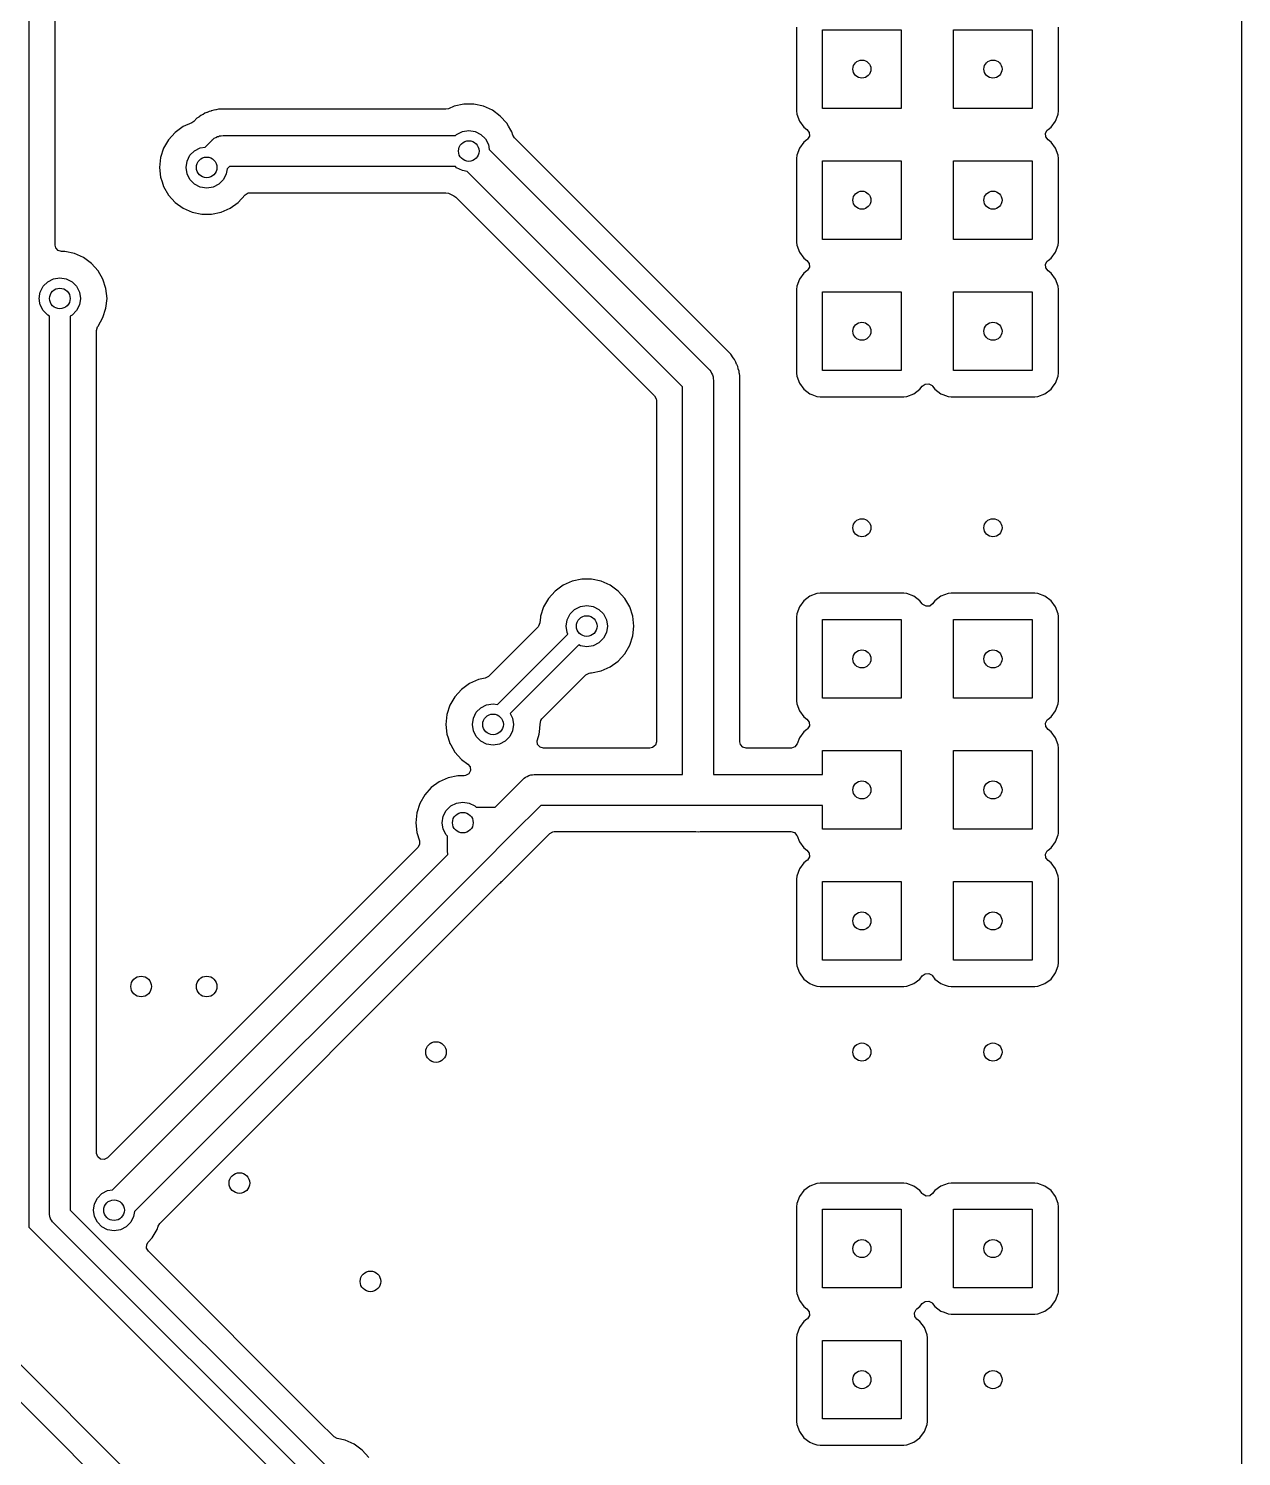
# Model space of a CAD drawing. Extents: x 0.01 to 3.19, y 0.01 to 3.99.
# Drawn here: x 2.264 to 3.19, y 1.416 to 2.506 of the extents above; entities that cross this region are included whole.
import ezdxf

# ---------------------------------------------------------------- set-up
doc = ezdxf.new("R2010")
doc.units = 0
doc.header["$MEASUREMENT"] = 0
doc.layers.add('BLACK', color=7, linetype='CONTINUOUS')

msp = doc.modelspace()

# ---------------------------------------------------------------- linework, layer by layer
at = {"layer": 'BLACK', "linetype": 'CONTINUOUS'}
for p, q in [((3.18959, 3.98463), (3.18959, 0.015374)), ((2.26437, 2.53369), (2.26437, 1.59131)), ((2.28439, 2.34073), (2.28439, 2.52335)), ((2.84998, 2.50692), (2.84998, 2.44308)), ((3.05002, 2.44309), (3.05002, 2.50691)), ((2.87, 2.445), (2.87, 2.505)), ((2.87, 2.505), (2.93, 2.505)), ((2.93, 2.505), (2.93, 2.445)), ((2.97, 2.445), (2.97, 2.505)), ((2.97, 2.505), (3.03, 2.505)), ((3.03, 2.505), (3.03, 2.445)), ((2.3986, 2.44136), (2.3972, 2.44048)), ((2.40017, 2.44191), (2.3986, 2.44136)), ((2.3986, 2.44136), (2.3986, 2.44136)), ((2.40043, 2.44201), (2.40017, 2.44191)), ((2.40192, 2.44273), (2.40043, 2.44201)), ((2.40309, 2.443), (2.40192, 2.44273)), ((2.40192, 2.44273), (2.40192, 2.44273)), ((2.40354, 2.4431), (2.40309, 2.443)), ((2.40381, 2.44318), (2.40354, 2.4431)), ((2.40537, 2.44373), (2.40381, 2.44318)), ((2.40702, 2.44391), (2.40537, 2.44373)), ((2.40537, 2.44373), (2.40537, 2.44373)), ((2.4073, 2.44396), (2.40702, 2.44391)), ((2.40891, 2.44433), (2.4073, 2.44396)), ((2.5825, 2.44433), (2.40891, 2.44433)), ((2.58452, 2.44476), (2.5825, 2.44433)), ((2.58889, 2.4467), (2.58452, 2.44476)), ((2.59624, 2.44827), (2.58889, 2.4467)), ((2.60376, 2.44827), (2.59624, 2.44827)), ((2.61111, 2.4467), (2.60376, 2.44827)), ((2.61798, 2.44365), (2.61111, 2.4467)), ((2.62407, 2.43923), (2.61798, 2.44365)), ((2.84998, 2.44308), (2.85024, 2.4407)), ((2.85024, 2.4407), (2.85024, 2.4407)), ((2.85024, 2.4407), (2.85225, 2.43531)), ((2.93, 2.445), (2.87, 2.445)), ((3.03, 2.445), (2.97, 2.445)), ((3.04949, 2.43996), (3.04976, 2.4407)), ((3.04976, 2.4407), (3.05002, 2.44308)), ((3.04976, 2.4407), (3.04976, 2.4407)), ((3.05002, 2.44308), (3.05002, 2.44309)), ((2.38202, 2.43115), (2.37593, 2.42673)), ((2.38859, 2.43407), (2.38202, 2.43115)), ((2.39008, 2.4351), (2.38859, 2.43407)), ((2.39253, 2.43754), (2.39008, 2.4351)), ((2.39393, 2.43843), (2.39253, 2.43754)), ((2.39253, 2.43754), (2.39253, 2.43754)), ((2.39416, 2.43859), (2.39393, 2.43843)), ((2.39546, 2.43962), (2.39416, 2.43859)), ((2.39695, 2.44034), (2.39546, 2.43962)), ((2.3972, 2.44048), (2.39695, 2.44034)), ((2.6291, 2.43364), (2.62407, 2.43923)), ((2.63041, 2.43137), (2.6291, 2.43364)), ((2.6291, 2.43364), (2.6291, 2.43364)), ((2.6291, 2.43364), (2.6291, 2.43364)), ((2.63206, 2.42851), (2.63041, 2.43137)), ((2.85225, 2.43531), (2.85225, 2.43531)), ((2.85225, 2.43531), (2.8557, 2.4307)), ((2.8557, 2.4307), (2.85801, 2.42897)), ((3.04199, 2.42897), (3.0443, 2.4307)), ((3.0443, 2.4307), (3.04775, 2.43531)), ((3.04775, 2.43531), (3.04949, 2.43996)), ((3.04775, 2.43531), (3.04775, 2.43531)), ((3.04775, 2.43531), (3.04775, 2.43531)), ((2.3709, 2.42114), (2.36714, 2.41463)), ((2.37593, 2.42673), (2.3709, 2.42114)), ((2.3709, 2.42114), (2.3709, 2.42114)), ((2.39886, 2.41557), (2.40415, 2.42085)), ((2.40415, 2.42085), (2.40444, 2.4211)), ((2.40444, 2.4211), (2.40454, 2.42123)), ((2.40454, 2.42123), (2.40478, 2.42137)), ((2.40478, 2.42137), (2.40583, 2.42224)), ((2.40583, 2.42224), (2.40707, 2.4228)), ((2.40707, 2.4228), (2.40823, 2.42351)), ((2.40823, 2.42351), (2.40904, 2.42366)), ((2.40904, 2.42366), (2.4098, 2.424)), ((2.4098, 2.424), (2.41116, 2.42406)), ((2.41116, 2.42406), (2.4125, 2.42431)), ((2.4125, 2.42431), (2.58981, 2.42431)), ((2.58981, 2.42431), (2.59074, 2.42524)), ((2.59074, 2.42524), (2.59513, 2.42748)), ((2.59513, 2.42748), (2.6, 2.42825)), ((2.6, 2.42825), (2.60487, 2.42748)), ((2.60487, 2.42748), (2.60926, 2.42524)), ((2.60926, 2.42524), (2.61274, 2.42176)), ((2.61274, 2.42176), (2.61498, 2.41737)), ((2.63286, 2.42713), (2.63206, 2.42851)), ((2.63368, 2.4246), (2.63286, 2.42713)), ((2.63489, 2.42263), (2.63368, 2.4246)), ((2.79567, 2.26185), (2.63489, 2.42263)), ((2.8557, 2.4193), (2.85225, 2.41469)), ((2.85801, 2.42103), (2.8557, 2.4193)), ((2.85801, 2.42897), (2.85968, 2.42673)), ((2.85854, 2.42149), (2.85801, 2.42103)), ((2.85988, 2.42395), (2.85854, 2.42149)), ((2.85968, 2.42673), (2.85988, 2.42395)), ((3.04012, 2.42605), (3.04146, 2.42851)), ((3.04032, 2.42327), (3.04012, 2.42605)), ((3.04199, 2.42103), (3.04032, 2.42327)), ((3.04146, 2.42851), (3.04199, 2.42897)), ((3.0443, 2.4193), (3.04199, 2.42103)), ((3.04775, 2.41469), (3.0443, 2.4193)), ((2.36714, 2.41463), (2.36482, 2.40748)), ((2.36714, 2.41463), (2.36714, 2.41463)), ((2.38502, 2.40487), (2.38726, 2.40926)), ((2.38726, 2.40926), (2.39074, 2.41274)), ((2.39074, 2.41274), (2.39513, 2.41498)), ((2.39513, 2.41498), (2.39886, 2.41557)), ((2.61498, 2.41737), (2.61557, 2.41364)), ((2.61557, 2.41364), (2.78335, 2.24585)), ((2.85024, 2.4093), (2.84998, 2.40692)), ((2.85225, 2.41469), (2.85024, 2.4093)), ((2.85024, 2.4093), (2.85024, 2.4093)), ((2.85225, 2.41469), (2.85225, 2.41469)), ((3.04778, 2.41463), (3.04775, 2.41469)), ((3.04775, 2.41469), (3.04775, 2.41469)), ((3.04775, 2.41469), (3.04775, 2.41469)), ((3.04976, 2.4093), (3.04778, 2.41463)), ((3.05002, 2.40692), (3.04976, 2.4093)), ((3.04976, 2.4093), (3.04976, 2.4093)), ((2.36482, 2.40748), (2.36404, 2.4)), ((2.36404, 2.4), (2.36482, 2.39252)), ((2.38425, 2.4), (2.38502, 2.40487)), ((2.38502, 2.39513), (2.38425, 2.4)), ((2.41557, 2.39886), (2.41498, 2.39513)), ((2.41739, 2.40069), (2.41557, 2.39886)), ((2.58981, 2.40069), (2.41739, 2.40069)), ((2.59074, 2.39976), (2.58981, 2.40069)), ((2.59513, 2.39752), (2.59074, 2.39976)), ((2.59886, 2.39693), (2.59513, 2.39752)), ((2.84998, 2.40692), (2.84998, 2.34308)), ((2.87, 2.345), (2.87, 2.405)), ((2.87, 2.405), (2.93, 2.405)), ((2.93, 2.405), (2.93, 2.345)), ((2.97, 2.345), (2.97, 2.405)), ((2.97, 2.405), (3.03, 2.405)), ((3.03, 2.405), (3.03, 2.345)), ((3.05002, 2.40691), (3.05002, 2.40692)), ((3.05002, 2.34309), (3.05002, 2.40691)), ((2.36482, 2.39252), (2.366, 2.38888)), ((2.366, 2.38888), (2.36714, 2.38537)), ((2.38726, 2.39074), (2.38502, 2.39513)), ((2.39074, 2.38726), (2.38726, 2.39074)), ((2.39513, 2.38502), (2.39074, 2.38726)), ((2.40926, 2.38726), (2.40487, 2.38502)), ((2.41274, 2.39074), (2.40926, 2.38726)), ((2.41498, 2.39513), (2.41274, 2.39074)), ((2.76319, 2.23261), (2.59886, 2.39693)), ((2.36714, 2.38537), (2.36714, 2.38537)), ((2.36714, 2.38537), (2.3709, 2.37886)), ((2.3709, 2.37886), (2.3709, 2.37886)), ((2.3709, 2.37886), (2.37593, 2.37327)), ((2.4, 2.38425), (2.39513, 2.38502)), ((2.40487, 2.38502), (2.4, 2.38425)), ((2.42407, 2.37327), (2.42925, 2.37903)), ((2.42925, 2.37903), (2.43163, 2.38049)), ((2.43163, 2.38049), (2.43293, 2.38067)), ((2.43293, 2.38067), (2.5825, 2.38067)), ((2.5825, 2.38067), (2.58452, 2.38024)), ((2.58452, 2.38024), (2.58859, 2.37843)), ((2.58859, 2.37843), (2.59008, 2.3774)), ((2.59008, 2.3774), (2.74172, 2.22577)), ((2.37593, 2.37327), (2.37593, 2.37327)), ((2.37593, 2.37327), (2.38202, 2.36885)), ((2.38202, 2.36885), (2.38889, 2.3658)), ((2.38889, 2.3658), (2.39624, 2.36423)), ((2.40376, 2.36423), (2.41111, 2.3658)), ((2.41111, 2.3658), (2.41798, 2.36885)), ((2.41798, 2.36885), (2.42407, 2.37327)), ((2.42407, 2.37327), (2.42407, 2.37327)), ((2.39624, 2.36423), (2.40376, 2.36423)), ((2.84998, 2.34308), (2.85024, 2.3407)), ((2.93, 2.345), (2.87, 2.345)), ((3.03, 2.345), (2.97, 2.345)), ((3.04977, 2.34073), (3.05002, 2.34308)), ((3.05002, 2.34308), (3.05002, 2.34309)), ((2.28484, 2.33867), (2.28439, 2.34073)), ((2.28667, 2.33656), (2.28484, 2.33867)), ((2.28935, 2.33577), (2.28667, 2.33656)), ((2.29175, 2.33577), (2.28935, 2.33577)), ((2.29911, 2.3342), (2.29175, 2.33577)), ((2.30597, 2.33115), (2.29911, 2.3342)), ((2.85024, 2.3407), (2.85024, 2.3407)), ((2.85024, 2.3407), (2.85225, 2.33531)), ((2.85225, 2.33531), (2.85225, 2.33531)), ((2.85225, 2.33531), (2.8557, 2.3307)), ((3.0443, 2.3307), (3.04775, 2.33531)), ((3.04775, 2.33531), (3.04976, 2.3407)), ((3.04976, 2.3407), (3.04977, 2.34073)), ((2.31206, 2.32673), (2.30597, 2.33115)), ((2.31709, 2.32114), (2.31206, 2.32673)), ((2.32085, 2.31463), (2.31709, 2.32114)), ((2.31709, 2.32114), (2.31709, 2.32114)), ((2.31709, 2.32114), (2.31709, 2.32114)), ((2.8557, 2.3307), (2.85801, 2.32897)), ((2.85801, 2.32103), (2.8557, 2.3193)), ((2.85801, 2.32897), (2.85968, 2.32673)), ((2.85854, 2.32149), (2.85801, 2.32103)), ((2.85988, 2.32395), (2.85854, 2.32149)), ((2.85968, 2.32673), (2.85988, 2.32395)), ((3.04012, 2.32605), (3.04146, 2.32851)), ((3.04032, 2.32327), (3.04012, 2.32605)), ((3.04199, 2.32103), (3.04032, 2.32327)), ((3.04146, 2.32851), (3.04199, 2.32897)), ((3.04199, 2.32897), (3.0443, 2.3307)), ((3.0443, 2.3193), (3.04199, 2.32103)), ((2.27525, 2.30926), (2.27874, 2.31274)), ((2.27874, 2.31274), (2.28313, 2.31498)), ((2.28313, 2.31498), (2.28799, 2.31575)), ((2.28799, 2.31575), (2.29286, 2.31498)), ((2.29286, 2.31498), (2.29725, 2.31274)), ((2.29725, 2.31274), (2.30073, 2.30926)), ((2.32317, 2.30748), (2.32085, 2.31463)), ((2.85225, 2.31469), (2.85024, 2.3093)), ((2.8557, 2.3193), (2.85225, 2.31469)), ((2.85225, 2.31469), (2.85225, 2.31469)), ((3.04775, 2.31469), (3.0443, 2.3193)), ((3.04778, 2.31463), (3.04775, 2.31469)), ((3.04775, 2.31469), (3.04775, 2.31469)), ((3.04775, 2.31469), (3.04775, 2.31469)), ((3.04976, 2.3093), (3.04778, 2.31463)), ((2.27224, 2.3), (2.27244, 2.30125)), ((2.27244, 2.29875), (2.27224, 2.3)), ((2.27244, 2.30175), (2.27256, 2.302)), ((2.27244, 2.30125), (2.27244, 2.30175)), ((2.27256, 2.302), (2.27301, 2.30487)), ((2.27301, 2.30487), (2.27525, 2.30926)), ((2.30073, 2.30926), (2.30297, 2.30487)), ((2.30297, 2.30487), (2.30374, 2.3)), ((2.30374, 2.3), (2.30297, 2.29513)), ((2.32396, 2.3), (2.32317, 2.30748)), ((2.32317, 2.29252), (2.32396, 2.3)), ((2.85024, 2.3093), (2.84998, 2.30692)), ((2.84998, 2.30692), (2.84998, 2.24308)), ((2.85024, 2.3093), (2.85024, 2.3093)), ((2.87, 2.245), (2.87, 2.305)), ((2.87, 2.305), (2.93, 2.305)), ((2.93, 2.305), (2.93, 2.245)), ((2.97, 2.245), (2.97, 2.305)), ((2.97, 2.305), (3.03, 2.305)), ((3.03, 2.305), (3.03, 2.245)), ((3.05002, 2.30692), (3.04976, 2.3093)), ((3.04976, 2.3093), (3.04976, 2.3093)), ((3.05002, 2.30691), (3.05002, 2.30692)), ((3.05002, 2.24309), (3.05002, 2.30691)), ((2.27244, 2.29825), (2.27244, 2.29875)), ((2.27256, 2.298), (2.27244, 2.29825)), ((2.27301, 2.29513), (2.27256, 2.298)), ((2.27525, 2.29074), (2.27301, 2.29513)), ((2.27874, 2.28726), (2.27525, 2.29074)), ((2.30073, 2.29074), (2.29725, 2.28726)), ((2.30297, 2.29513), (2.30073, 2.29074)), ((2.32085, 2.28537), (2.32317, 2.29252)), ((2.28012, 2.28656), (2.27874, 2.28726)), ((2.28012, 1.60109), (2.28012, 2.28656)), ((2.29725, 2.28726), (2.29587, 2.28656)), ((2.29587, 2.28656), (2.29587, 1.60435)), ((2.31589, 2.27562), (2.31667, 2.2783)), ((2.31667, 2.2783), (2.31694, 2.27865)), ((2.31694, 2.27865), (2.31709, 2.27886)), ((2.31694, 2.27865), (2.31694, 2.27865)), ((2.31709, 2.27886), (2.32085, 2.28537)), ((2.31709, 2.27886), (2.31709, 2.27886)), ((2.31589, 1.64788), (2.31589, 2.27562)), ((2.80004, 2.25747), (2.79567, 2.26185)), ((2.79567, 2.26185), (2.79567, 2.26185)), ((2.80093, 2.25607), (2.80004, 2.25747)), ((2.80109, 2.25584), (2.80093, 2.25607)), ((2.80212, 2.25454), (2.80109, 2.25584)), ((2.78335, 2.24585), (2.7836, 2.24556)), ((2.7836, 2.24556), (2.78373, 2.24546)), ((2.78373, 2.24546), (2.78387, 2.24522)), ((2.78387, 2.24522), (2.78474, 2.24417)), ((2.80267, 2.25342), (2.80212, 2.25454)), ((2.80284, 2.25305), (2.80267, 2.25342)), ((2.80298, 2.2528), (2.80284, 2.25305)), ((2.80386, 2.2514), (2.80298, 2.2528)), ((2.80441, 2.24983), (2.80386, 2.2514)), ((2.80451, 2.24957), (2.80441, 2.24983)), ((2.80523, 2.24808), (2.80451, 2.24957)), ((2.8056, 2.24646), (2.80523, 2.24808)), ((2.80568, 2.24619), (2.8056, 2.24646)), ((2.80623, 2.24463), (2.80568, 2.24619)), ((2.8064, 2.24308), (2.80623, 2.24463)), ((2.80623, 2.24463), (2.80623, 2.24463)), ((2.93, 2.245), (2.87, 2.245)), ((3.03, 2.245), (2.97, 2.245)), ((2.78474, 2.24417), (2.7853, 2.24293)), ((2.7853, 2.24293), (2.78601, 2.24177)), ((2.78601, 2.24177), (2.78616, 2.24096)), ((2.78616, 2.24096), (2.7865, 2.2402)), ((2.7865, 2.2402), (2.78656, 2.23884)), ((2.78656, 2.23884), (2.78681, 2.2375)), ((2.78681, 2.2375), (2.78681, 1.93681)), ((2.80641, 2.24298), (2.8064, 2.24308)), ((2.80646, 2.2427), (2.80641, 2.24298)), ((2.80683, 2.24109), (2.80646, 2.2427)), ((2.80683, 1.96179), (2.80683, 2.24109)), ((2.84998, 2.24308), (2.85024, 2.2407)), ((2.85024, 2.2407), (2.85024, 2.2407)), ((2.85024, 2.2407), (2.85225, 2.23531)), ((2.85225, 2.23531), (2.85225, 2.23531)), ((2.85225, 2.23531), (2.8557, 2.2307)), ((2.94603, 2.23301), (2.94827, 2.23468)), ((2.94827, 2.23468), (2.95105, 2.23488)), ((2.95105, 2.23488), (2.95351, 2.23354)), ((3.04603, 2.23301), (3.04775, 2.23531)), ((3.04775, 2.23531), (3.04976, 2.2407)), ((3.04775, 2.23531), (3.04775, 2.23531)), ((3.04775, 2.23531), (3.04775, 2.23531)), ((3.04976, 2.2407), (3.0498, 2.24109)), ((3.0498, 2.24109), (3.05002, 2.24308)), ((3.05002, 2.24308), (3.05002, 2.24309)), ((2.74172, 2.22577), (2.74306, 2.22331)), ((2.74306, 2.22331), (2.74317, 2.22226)), ((2.76319, 1.93681), (2.76319, 2.23261)), ((2.8557, 2.2307), (2.86031, 2.22725)), ((2.86031, 2.22725), (2.86031, 2.22725)), ((2.86031, 2.22725), (2.86031, 2.22725)), ((2.86031, 2.22725), (2.86181, 2.22669)), ((2.86181, 2.22669), (2.8657, 2.22524)), ((2.8657, 2.22524), (2.8657, 2.22524)), ((2.8657, 2.22524), (2.86808, 2.22498)), ((2.86808, 2.22498), (2.86808, 2.22498)), ((2.86808, 2.22498), (2.86809, 2.22498)), ((2.86809, 2.22498), (2.86809, 2.22498)), ((2.86809, 2.22498), (2.93191, 2.22498)), ((2.93191, 2.22498), (2.93191, 2.22498)), ((2.93191, 2.22498), (2.93192, 2.22498)), ((2.93192, 2.22498), (2.9343, 2.22524)), ((2.93192, 2.22498), (2.93192, 2.22498)), ((2.9343, 2.22524), (2.93969, 2.22725)), ((2.9343, 2.22524), (2.9343, 2.22524)), ((2.9343, 2.22524), (2.9343, 2.22524)), ((2.93969, 2.22725), (2.9443, 2.2307)), ((2.9443, 2.2307), (2.94603, 2.23301)), ((2.95351, 2.23354), (2.95397, 2.23301)), ((2.95397, 2.23301), (2.9557, 2.2307)), ((2.9557, 2.2307), (2.96031, 2.22725)), ((2.96031, 2.22725), (2.96031, 2.22725)), ((2.96031, 2.22725), (2.96031, 2.22725)), ((2.96031, 2.22725), (2.96181, 2.22669)), ((2.96181, 2.22669), (2.9657, 2.22524)), ((2.9657, 2.22524), (2.9657, 2.22524)), ((2.9657, 2.22524), (2.96808, 2.22498)), ((2.96808, 2.22498), (2.96808, 2.22498)), ((2.96808, 2.22498), (2.96809, 2.22498)), ((2.96809, 2.22498), (2.96809, 2.22498)), ((2.96809, 2.22498), (3.03191, 2.22498)), ((3.03191, 2.22498), (3.03191, 2.22498)), ((3.03191, 2.22498), (3.03192, 2.22498)), ((3.03192, 2.22498), (3.0343, 2.22524)), ((3.03192, 2.22498), (3.03192, 2.22498)), ((3.0343, 2.22524), (3.03969, 2.22725)), ((3.0343, 2.22524), (3.0343, 2.22524)), ((3.0343, 2.22524), (3.0343, 2.22524)), ((3.03969, 2.22725), (3.0443, 2.2307)), ((3.0443, 2.2307), (3.04603, 2.23301)), ((2.74317, 2.22226), (2.74317, 1.96179)), ((2.67202, 2.08115), (2.66593, 2.07673)), ((2.67889, 2.0842), (2.67202, 2.08115)), ((2.68624, 2.08577), (2.67889, 2.0842)), ((2.69376, 2.08577), (2.68624, 2.08577)), ((2.70111, 2.0842), (2.69376, 2.08577)), ((2.70798, 2.08115), (2.70111, 2.0842)), ((2.71407, 2.07673), (2.70798, 2.08115)), ((2.6609, 2.07114), (2.65714, 2.06463)), ((2.66593, 2.07673), (2.6609, 2.07114)), ((2.6609, 2.07114), (2.6609, 2.07114)), ((2.7191, 2.07114), (2.71407, 2.07673)), ((2.72286, 2.06463), (2.7191, 2.07114)), ((2.7191, 2.07114), (2.7191, 2.07114)), ((2.7191, 2.07114), (2.7191, 2.07114)), ((2.86031, 2.07275), (2.8557, 2.0693)), ((2.8657, 2.07476), (2.86031, 2.07275)), ((2.86031, 2.07275), (2.86031, 2.07275)), ((2.86808, 2.07502), (2.8657, 2.07476)), ((2.8657, 2.07476), (2.8657, 2.07476)), ((2.86809, 2.07502), (2.86808, 2.07502)), ((2.93191, 2.07502), (2.86809, 2.07502)), ((2.93192, 2.07502), (2.93191, 2.07502)), ((2.9343, 2.07476), (2.93192, 2.07502)), ((2.93969, 2.07275), (2.9343, 2.07476)), ((2.9343, 2.07476), (2.9343, 2.07476)), ((2.9443, 2.0693), (2.93969, 2.07275)), ((2.93969, 2.07275), (2.93969, 2.07275)), ((2.96031, 2.07275), (2.9557, 2.0693)), ((2.9657, 2.07476), (2.96031, 2.07275)), ((2.96031, 2.07275), (2.96031, 2.07275)), ((2.96808, 2.07502), (2.9657, 2.07476)), ((2.9657, 2.07476), (2.9657, 2.07476)), ((2.96809, 2.07502), (2.96808, 2.07502)), ((3.03191, 2.07502), (2.96809, 2.07502)), ((3.03192, 2.07502), (3.03191, 2.07502)), ((3.0343, 2.07476), (3.03192, 2.07502)), ((3.03969, 2.07275), (3.0343, 2.07476)), ((3.0343, 2.07476), (3.0343, 2.07476)), ((3.0443, 2.0693), (3.03969, 2.07275)), ((3.03969, 2.07275), (3.03969, 2.07275)), ((2.65714, 2.06463), (2.65482, 2.05748)), ((2.65714, 2.06463), (2.65714, 2.06463)), ((2.67502, 2.05487), (2.67726, 2.05926)), ((2.67726, 2.05926), (2.68074, 2.06274)), ((2.68074, 2.06274), (2.68513, 2.06498)), ((2.68513, 2.06498), (2.69, 2.06575)), ((2.69, 2.06575), (2.69487, 2.06498)), ((2.69487, 2.06498), (2.69926, 2.06274)), ((2.69926, 2.06274), (2.70274, 2.05926)), ((2.70274, 2.05926), (2.70498, 2.05487)), ((2.72518, 2.05748), (2.72286, 2.06463)), ((2.85024, 2.0593), (2.84998, 2.05692)), ((2.85225, 2.06469), (2.85024, 2.0593)), ((2.85024, 2.0593), (2.85024, 2.0593)), ((2.8557, 2.0693), (2.85225, 2.06469)), ((2.85225, 2.06469), (2.85225, 2.06469)), ((2.94603, 2.06699), (2.9443, 2.0693)), ((2.94649, 2.06646), (2.94603, 2.06699)), ((2.94895, 2.06512), (2.94649, 2.06646)), ((2.95173, 2.06532), (2.94895, 2.06512)), ((2.95397, 2.06699), (2.95173, 2.06532)), ((2.9557, 2.0693), (2.95397, 2.06699)), ((3.04775, 2.06469), (3.0443, 2.0693)), ((3.04778, 2.06463), (3.04775, 2.06469)), ((3.04775, 2.06469), (3.04775, 2.06469)), ((3.04775, 2.06469), (3.04775, 2.06469)), ((3.04976, 2.0593), (3.04778, 2.06463)), ((3.04996, 2.05748), (3.04976, 2.0593)), ((3.04976, 2.0593), (3.04976, 2.0593)), ((2.65288, 2.04954), (2.61497, 2.01163)), ((2.65324, 2.04994), (2.65288, 2.04954)), ((2.6543, 2.05253), (2.65324, 2.04994)), ((2.65476, 2.05691), (2.6543, 2.05253)), ((2.65482, 2.05748), (2.65476, 2.05691)), ((2.67425, 2.05), (2.67502, 2.05487)), ((2.67502, 2.04513), (2.67425, 2.05)), ((2.70498, 2.05487), (2.70575, 2.05)), ((2.70575, 2.05), (2.70498, 2.04513)), ((2.72596, 2.05), (2.72518, 2.05748)), ((2.72518, 2.04252), (2.72596, 2.05)), ((2.84998, 2.05692), (2.84998, 1.99308)), ((2.87, 1.995), (2.87, 2.055)), ((2.87, 2.055), (2.93, 2.055)), ((2.93, 2.055), (2.93, 1.995)), ((2.97, 1.995), (2.97, 2.055)), ((2.97, 2.055), (3.03, 2.055)), ((3.03, 2.055), (3.03, 1.995)), ((3.05002, 2.05691), (3.04996, 2.05748)), ((3.05002, 1.99309), (3.05002, 2.05691)), ((2.62186, 1.99022), (2.67562, 2.04397)), ((2.67562, 2.04397), (2.67502, 2.04513)), ((2.70274, 2.04074), (2.69926, 2.03726)), ((2.70498, 2.04513), (2.70274, 2.04074)), ((2.72286, 2.03537), (2.72518, 2.04252)), ((2.68397, 2.03562), (2.6317, 1.98335)), ((2.68513, 2.03502), (2.68397, 2.03562)), ((2.69, 2.03425), (2.68513, 2.03502)), ((2.69487, 2.03502), (2.69, 2.03425)), ((2.69926, 2.03726), (2.69487, 2.03502)), ((2.71407, 2.02327), (2.7191, 2.02886)), ((2.7191, 2.02886), (2.72286, 2.03537)), ((2.69376, 2.01423), (2.70111, 2.0158)), ((2.70111, 2.0158), (2.70798, 2.01885)), ((2.70798, 2.01885), (2.71407, 2.02327)), ((2.60052, 2.00615), (2.59444, 2.00173)), ((2.60739, 2.0092), (2.60052, 2.00615)), ((2.61249, 2.01029), (2.60739, 2.0092)), ((2.61252, 2.01029), (2.61249, 2.01029)), ((2.61497, 2.01163), (2.61252, 2.01029)), ((2.65587, 1.97921), (2.68944, 2.01278)), ((2.68944, 2.01278), (2.6919, 2.01412)), ((2.6919, 2.01412), (2.69295, 2.01423)), ((2.69295, 2.01423), (2.69376, 2.01423)), ((2.58941, 1.99614), (2.58565, 1.98963)), ((2.59444, 2.00173), (2.58941, 1.99614)), ((2.58941, 1.99614), (2.58941, 1.99614)), ((2.93, 1.995), (2.87, 1.995)), ((3.03, 1.995), (2.97, 1.995)), ((2.58565, 1.98963), (2.58333, 1.98248)), ((2.58565, 1.98963), (2.58565, 1.98963)), ((2.60353, 1.97987), (2.60576, 1.98426)), ((2.60576, 1.98426), (2.60925, 1.98774)), ((2.60925, 1.98774), (2.61364, 1.98998)), ((2.61364, 1.98998), (2.6185, 1.99075)), ((2.6185, 1.99075), (2.62186, 1.99022)), ((2.6317, 1.98335), (2.63348, 1.97987)), ((2.84998, 1.99308), (2.85024, 1.9907)), ((2.85024, 1.9907), (2.85024, 1.9907)), ((2.85024, 1.9907), (2.85225, 1.98531)), ((2.85225, 1.98531), (2.85225, 1.98531)), ((2.85225, 1.98531), (2.8557, 1.9807)), ((3.0443, 1.9807), (3.04775, 1.98531)), ((3.04775, 1.98531), (3.04976, 1.9907)), ((3.04775, 1.98531), (3.04775, 1.98531)), ((3.04775, 1.98531), (3.04775, 1.98531)), ((3.04976, 1.9907), (3.05002, 1.99309)), ((2.58333, 1.98248), (2.58254, 1.975)), ((2.58254, 1.975), (2.58333, 1.96752)), ((2.60276, 1.975), (2.60353, 1.97987)), ((2.60353, 1.97013), (2.60276, 1.975)), ((2.63348, 1.97987), (2.63425, 1.975)), ((2.63425, 1.975), (2.63348, 1.97013)), ((2.65387, 1.9693), (2.65447, 1.975)), ((2.65445, 1.97518), (2.65495, 1.97793)), ((2.65447, 1.975), (2.65445, 1.97518)), ((2.65495, 1.97793), (2.65587, 1.97921)), ((2.8557, 1.9807), (2.85801, 1.97897)), ((2.85801, 1.97897), (2.85968, 1.97673)), ((2.85988, 1.97395), (2.85854, 1.97149)), ((2.85968, 1.97673), (2.85988, 1.97395)), ((3.04012, 1.97605), (3.04146, 1.97851)), ((3.04032, 1.97327), (3.04012, 1.97605)), ((3.04199, 1.97103), (3.04032, 1.97327)), ((3.04146, 1.97851), (3.04199, 1.97897)), ((3.04199, 1.97897), (3.0443, 1.9807)), ((2.58333, 1.96752), (2.58424, 1.96469)), ((2.58424, 1.96469), (2.58565, 1.96037)), ((2.60576, 1.96574), (2.60353, 1.97013)), ((2.60925, 1.96226), (2.60576, 1.96574)), ((2.61364, 1.96002), (2.60925, 1.96226)), ((2.62776, 1.96226), (2.62337, 1.96002)), ((2.63124, 1.96574), (2.62776, 1.96226)), ((2.63348, 1.97013), (2.63124, 1.96574)), ((2.65213, 1.9625), (2.65232, 1.96332)), ((2.65252, 1.95973), (2.65213, 1.9625)), ((2.65232, 1.96332), (2.65368, 1.96752)), ((2.65368, 1.96752), (2.65387, 1.9693)), ((2.74317, 1.96179), (2.74238, 1.95911)), ((2.80728, 1.95973), (2.80683, 1.96179)), ((2.85225, 1.96469), (2.85052, 1.96006)), ((2.8557, 1.9693), (2.85225, 1.96469)), ((2.85225, 1.96469), (2.85225, 1.96469)), ((2.85801, 1.97103), (2.8557, 1.9693)), ((2.85854, 1.97149), (2.85801, 1.97103)), ((3.0443, 1.9693), (3.04199, 1.97103)), ((3.04775, 1.96469), (3.0443, 1.9693)), ((3.04976, 1.9593), (3.04775, 1.96469)), ((3.04775, 1.96469), (3.04775, 1.96469)), ((2.58565, 1.96037), (2.58627, 1.9593)), ((2.58627, 1.9593), (2.58941, 1.95386)), ((2.58941, 1.95386), (2.58941, 1.95386)), ((2.58941, 1.95386), (2.59444, 1.94827)), ((2.6185, 1.95925), (2.61364, 1.96002)), ((2.62337, 1.96002), (2.6185, 1.95925)), ((2.65435, 1.95762), (2.65252, 1.95973)), ((2.65704, 1.95683), (2.65435, 1.95762)), ((2.73821, 1.95683), (2.65704, 1.95683)), ((2.74027, 1.95728), (2.73821, 1.95683)), ((2.74238, 1.95911), (2.74027, 1.95728)), ((2.80911, 1.95762), (2.80728, 1.95973)), ((2.81179, 1.95683), (2.80911, 1.95762)), ((2.84587, 1.95683), (2.81179, 1.95683)), ((2.84623, 1.95684), (2.84587, 1.95683)), ((2.84884, 1.95782), (2.84623, 1.95684)), ((2.85052, 1.96006), (2.84884, 1.95782)), ((2.87, 1.93681), (2.87, 1.955)), ((2.87, 1.955), (2.93, 1.955)), ((2.93, 1.955), (2.93, 1.895)), ((2.97, 1.895), (2.97, 1.955)), ((2.97, 1.955), (3.03, 1.955)), ((3.03, 1.955), (3.03, 1.895)), ((3.05002, 1.95692), (3.04976, 1.9593)), ((3.04976, 1.9593), (3.04976, 1.9593)), ((3.05002, 1.95691), (3.05002, 1.95692)), ((3.05002, 1.89309), (3.05002, 1.95691)), ((2.59444, 1.94827), (2.5993, 1.94474)), ((2.5993, 1.94474), (2.60101, 1.94253)), ((2.60125, 1.93974), (2.59994, 1.93727)), ((2.60101, 1.94253), (2.60125, 1.93974)), ((2.57749, 1.93115), (2.57141, 1.92673)), ((2.58436, 1.9342), (2.57749, 1.93115)), ((2.59171, 1.93577), (2.58436, 1.9342)), ((2.59638, 1.93577), (2.59171, 1.93577)), ((2.59751, 1.9359), (2.59638, 1.93577)), ((2.59994, 1.93727), (2.59751, 1.9359)), ((2.62011, 1.91181), (2.64165, 1.93335)), ((2.64165, 1.93335), (2.64194, 1.9336)), ((2.64194, 1.9336), (2.64204, 1.93373)), ((2.64204, 1.93373), (2.64228, 1.93387)), ((2.64228, 1.93387), (2.64333, 1.93474)), ((2.64333, 1.93474), (2.64457, 1.9353)), ((2.64457, 1.9353), (2.64573, 1.93601)), ((2.64573, 1.93601), (2.64654, 1.93616)), ((2.64654, 1.93616), (2.6473, 1.9365)), ((2.6473, 1.9365), (2.64866, 1.93656)), ((2.64866, 1.93656), (2.65, 1.93681)), ((2.65, 1.93681), (2.76319, 1.93681)), ((2.78681, 1.93681), (2.87, 1.93681)), ((2.56638, 1.92114), (2.56262, 1.91463)), ((2.57141, 1.92673), (2.56638, 1.92114)), ((2.56638, 1.92114), (2.56638, 1.92114)), ((2.56029, 1.90748), (2.55951, 1.9)), ((2.56262, 1.91463), (2.56029, 1.90748)), ((2.56262, 1.91463), (2.56262, 1.91463)), ((2.5805, 1.90487), (2.58273, 1.90926)), ((2.58273, 1.90926), (2.58622, 1.91274)), ((2.58622, 1.91274), (2.59061, 1.91498)), ((2.59061, 1.91498), (2.59547, 1.91575)), ((2.59547, 1.91575), (2.60034, 1.91498)), ((2.60034, 1.91498), (2.60473, 1.91274)), ((2.60473, 1.91274), (2.60566, 1.91181)), ((2.60566, 1.91181), (2.62011, 1.91181)), ((2.65489, 1.91319), (2.63335, 1.89165)), ((2.775, 1.91319), (2.65489, 1.91319)), ((2.87, 1.91319), (2.775, 1.91319)), ((2.87, 1.895), (2.87, 1.91319)), ((2.55951, 1.9), (2.56029, 1.89252)), ((2.57972, 1.9), (2.5805, 1.90487)), ((2.5805, 1.89513), (2.57972, 1.9)), ((2.56029, 1.89252), (2.56235, 1.8862)), ((2.56235, 1.8862), (2.56243, 1.8834)), ((2.58273, 1.89074), (2.5805, 1.89513)), ((2.58366, 1.88981), (2.58273, 1.89074)), ((2.58366, 1.87773), (2.58366, 1.88981)), ((2.63335, 1.89165), (2.60835, 1.86665)), ((2.63335, 1.89165), (2.63335, 1.89165)), ((2.65004, 1.88003), (2.66173, 1.89172)), ((2.66173, 1.89172), (2.66418, 1.89306)), ((2.66418, 1.89306), (2.66524, 1.89317)), ((2.66524, 1.89317), (2.77307, 1.89317)), ((2.77307, 1.89317), (2.77335, 1.89315)), ((2.77335, 1.89315), (2.775, 1.89297)), ((2.775, 1.89297), (2.77665, 1.89315)), ((2.77665, 1.89315), (2.77693, 1.89317)), ((2.77693, 1.89317), (2.84587, 1.89317)), ((2.84587, 1.89317), (2.84855, 1.89238)), ((2.84855, 1.89238), (2.85038, 1.89027)), ((2.85038, 1.89027), (2.85052, 1.88994)), ((2.85052, 1.88994), (2.85225, 1.88531)), ((2.85225, 1.88531), (2.85225, 1.88531)), ((2.85225, 1.88531), (2.8557, 1.8807)), ((2.93, 1.895), (2.87, 1.895)), ((3.03, 1.895), (2.97, 1.895)), ((3.0443, 1.8807), (3.04775, 1.88531)), ((3.04775, 1.88531), (3.04976, 1.8907)), ((3.04976, 1.8907), (3.04987, 1.89172)), ((3.04987, 1.89172), (3.05002, 1.89308)), ((3.05002, 1.89308), (3.05002, 1.89309)), ((2.56114, 1.88115), (2.32435, 1.64437)), ((2.32818, 1.61988), (2.58395, 1.87565)), ((2.56243, 1.8834), (2.56114, 1.88115)), ((2.58391, 1.87639), (2.58366, 1.87773)), ((2.58395, 1.87565), (2.58391, 1.87639)), ((2.62574, 1.85573), (2.64877, 1.87876)), ((2.64877, 1.87876), (2.65004, 1.88003)), ((2.8557, 1.8807), (2.85801, 1.87897)), ((2.85801, 1.87897), (2.85968, 1.87673)), ((2.85968, 1.87673), (2.85988, 1.87395)), ((3.04012, 1.87605), (3.04146, 1.87851)), ((3.04032, 1.87327), (3.04012, 1.87605)), ((3.04146, 1.87851), (3.04199, 1.87897)), ((3.04199, 1.87897), (3.0443, 1.8807)), ((2.60835, 1.86665), (2.34488, 1.60318)), ((2.60835, 1.86665), (2.60835, 1.86665)), ((2.85225, 1.86469), (2.85024, 1.8593)), ((2.8557, 1.8693), (2.85225, 1.86469)), ((2.85225, 1.86469), (2.85225, 1.86469)), ((2.85801, 1.87103), (2.8557, 1.8693)), ((2.85854, 1.87149), (2.85801, 1.87103)), ((2.85988, 1.87395), (2.85854, 1.87149)), ((3.04199, 1.87103), (3.04032, 1.87327)), ((3.0443, 1.8693), (3.04199, 1.87103)), ((3.04775, 1.86469), (3.0443, 1.8693)), ((3.04976, 1.8593), (3.04775, 1.86469)), ((3.04775, 1.86469), (3.04775, 1.86469)), ((2.3642, 1.59418), (2.62377, 1.85376)), ((2.62377, 1.85376), (2.62447, 1.85445)), ((2.62377, 1.85376), (2.62377, 1.85376)), ((2.62447, 1.85445), (2.62504, 1.85503)), ((2.62447, 1.85445), (2.62447, 1.85445)), ((2.62504, 1.85503), (2.62574, 1.85573)), ((2.62504, 1.85503), (2.62504, 1.85503)), ((2.62574, 1.85573), (2.62574, 1.85573)), ((2.85024, 1.8593), (2.84998, 1.85692)), ((2.84998, 1.85692), (2.84998, 1.79308)), ((2.85024, 1.8593), (2.85024, 1.8593)), ((2.87, 1.795), (2.87, 1.855)), ((2.87, 1.855), (2.93, 1.855)), ((2.93, 1.855), (2.93, 1.795)), ((2.97, 1.795), (2.97, 1.855)), ((2.97, 1.855), (3.03, 1.855)), ((3.03, 1.855), (3.03, 1.795)), ((3.05, 1.8571), (3.04976, 1.8593)), ((3.04976, 1.8593), (3.04976, 1.8593)), ((3.05002, 1.85691), (3.05, 1.8571)), ((3.05002, 1.79309), (3.05002, 1.85691)), ((2.84998, 1.79308), (2.85024, 1.7907)), ((2.85024, 1.7907), (2.85024, 1.7907)), ((2.85024, 1.7907), (2.85225, 1.78531)), ((2.93, 1.795), (2.87, 1.795)), ((3.03, 1.795), (2.97, 1.795)), ((3.04775, 1.78531), (3.04976, 1.7907)), ((3.04976, 1.7907), (3.05002, 1.79309)), ((2.85225, 1.78531), (2.85225, 1.78531)), ((2.85225, 1.78531), (2.8557, 1.7807)), ((2.8557, 1.7807), (2.86031, 1.77725)), ((2.86031, 1.77725), (2.86031, 1.77725)), ((2.86031, 1.77725), (2.86031, 1.77725)), ((2.86031, 1.77725), (2.86263, 1.77638)), ((2.86263, 1.77638), (2.8657, 1.77524)), ((2.9343, 1.77524), (2.93969, 1.77725)), ((2.93969, 1.77725), (2.9443, 1.7807)), ((2.9443, 1.7807), (2.94603, 1.78301)), ((2.94603, 1.78301), (2.94827, 1.78468)), ((2.94827, 1.78468), (2.95105, 1.78488)), ((2.95105, 1.78488), (2.95351, 1.78354)), ((2.95351, 1.78354), (2.95397, 1.78301)), ((2.95397, 1.78301), (2.9557, 1.7807)), ((2.9557, 1.7807), (2.96031, 1.77725)), ((2.96031, 1.77725), (2.96031, 1.77725)), ((2.96031, 1.77725), (2.96031, 1.77725)), ((2.96031, 1.77725), (2.96263, 1.77638)), ((2.96263, 1.77638), (2.9657, 1.77524)), ((3.0343, 1.77524), (3.03969, 1.77725)), ((3.03969, 1.77725), (3.0443, 1.7807)), ((3.0443, 1.7807), (3.04775, 1.78531)), ((2.8657, 1.77524), (2.8657, 1.77524)), ((2.8657, 1.77524), (2.86808, 1.77498)), ((2.86808, 1.77498), (2.86808, 1.77498)), ((2.86808, 1.77498), (2.86809, 1.77498)), ((2.86809, 1.77498), (2.86809, 1.77498)), ((2.86809, 1.77498), (2.93191, 1.77498)), ((2.93191, 1.77498), (2.93191, 1.77498)), ((2.93191, 1.77498), (2.93192, 1.77498)), ((2.93192, 1.77498), (2.9343, 1.77524)), ((2.93192, 1.77498), (2.93192, 1.77498)), ((2.9343, 1.77524), (2.9343, 1.77524)), ((2.9343, 1.77524), (2.9343, 1.77524)), ((2.9657, 1.77524), (2.9657, 1.77524)), ((2.9657, 1.77524), (2.96808, 1.77498)), ((2.96808, 1.77498), (2.96808, 1.77498)), ((2.96808, 1.77498), (2.96809, 1.77498)), ((2.96809, 1.77498), (2.96809, 1.77498)), ((2.96809, 1.77498), (3.03191, 1.77498)), ((3.03191, 1.77498), (3.03191, 1.77498)), ((3.03191, 1.77498), (3.03192, 1.77498)), ((3.03192, 1.77498), (3.0343, 1.77524)), ((3.03192, 1.77498), (3.03192, 1.77498)), ((3.0343, 1.77524), (3.0343, 1.77524)), ((3.0343, 1.77524), (3.0343, 1.77524)), ((2.3159, 1.64752), (2.31589, 1.64788)), ((2.31688, 1.6449), (2.3159, 1.64752)), ((2.31911, 1.64323), (2.31688, 1.6449)), ((2.3219, 1.64303), (2.31911, 1.64323)), ((2.32435, 1.64437), (2.3219, 1.64303)), ((2.8657, 1.62476), (2.86031, 1.62275)), ((2.86808, 1.62502), (2.8657, 1.62476)), ((2.8657, 1.62476), (2.8657, 1.62476)), ((2.86809, 1.62502), (2.86808, 1.62502)), ((2.93191, 1.62502), (2.86809, 1.62502)), ((2.93192, 1.62502), (2.93191, 1.62502)), ((2.9343, 1.62476), (2.93192, 1.62502)), ((2.93969, 1.62275), (2.9343, 1.62476)), ((2.9343, 1.62476), (2.9343, 1.62476)), ((2.9657, 1.62476), (2.96031, 1.62275)), ((2.96808, 1.62502), (2.9657, 1.62476)), ((2.9657, 1.62476), (2.9657, 1.62476)), ((2.96809, 1.62502), (2.96808, 1.62502)), ((3.03191, 1.62502), (2.96809, 1.62502)), ((3.03192, 1.62502), (3.03191, 1.62502)), ((3.0343, 1.62476), (3.03192, 1.62502)), ((3.03969, 1.62275), (3.0343, 1.62476)), ((3.0343, 1.62476), (3.0343, 1.62476)), ((2.31434, 1.60918), (2.31657, 1.61357)), ((2.31657, 1.61357), (2.32006, 1.61705)), ((2.32006, 1.61705), (2.32445, 1.61929)), ((2.32445, 1.61929), (2.32818, 1.61988)), ((2.85225, 1.61469), (2.85024, 1.6093)), ((2.8557, 1.6193), (2.85225, 1.61469)), ((2.85225, 1.61469), (2.85225, 1.61469)), ((2.86031, 1.62275), (2.8557, 1.6193)), ((2.86031, 1.62275), (2.86031, 1.62275)), ((2.9443, 1.6193), (2.93969, 1.62275)), ((2.93969, 1.62275), (2.93969, 1.62275)), ((2.94603, 1.61699), (2.9443, 1.6193)), ((2.94649, 1.61646), (2.94603, 1.61699)), ((2.94895, 1.61512), (2.94649, 1.61646)), ((2.95173, 1.61532), (2.94895, 1.61512)), ((2.95397, 1.61699), (2.95173, 1.61532)), ((2.9557, 1.6193), (2.95397, 1.61699)), ((2.96031, 1.62275), (2.9557, 1.6193)), ((2.96031, 1.62275), (2.96031, 1.62275)), ((3.0443, 1.6193), (3.03969, 1.62275)), ((3.03969, 1.62275), (3.03969, 1.62275)), ((3.04775, 1.61469), (3.0443, 1.6193)), ((3.04976, 1.6093), (3.04775, 1.61469)), ((3.04775, 1.61469), (3.04775, 1.61469)), ((2.29587, 1.60435), (2.30557, 1.59465)), ((2.31357, 1.60431), (2.31434, 1.60918)), ((2.31434, 1.59945), (2.31357, 1.60431)), ((2.34488, 1.60318), (2.34429, 1.59945)), ((2.85024, 1.6093), (2.84998, 1.60692)), ((2.84998, 1.60692), (2.84998, 1.54308)), ((2.85024, 1.6093), (2.85024, 1.6093)), ((2.87, 1.545), (2.87, 1.605)), ((2.87, 1.605), (2.93, 1.605)), ((2.93, 1.605), (2.93, 1.545)), ((2.97, 1.545), (2.97, 1.605)), ((2.97, 1.605), (3.03, 1.605)), ((3.03, 1.605), (3.03, 1.545)), ((3.05002, 1.60692), (3.04976, 1.6093)), ((3.04976, 1.6093), (3.04976, 1.6093)), ((3.05002, 1.60691), (3.05002, 1.60692)), ((3.05002, 1.54309), (3.05002, 1.60691)), ((2.26437, 1.59131), (2.51631, 1.33937)), ((2.28041, 1.5998), (2.28012, 1.60109)), ((2.28056, 1.59849), (2.28041, 1.5998)), ((2.2808, 1.59811), (2.28056, 1.59849)), ((2.2809, 1.59768), (2.2808, 1.59811)), ((2.28172, 1.59664), (2.2809, 1.59768)), ((2.28242, 1.59552), (2.28172, 1.59664)), ((2.29443, 1.58352), (2.28242, 1.59552)), ((2.30557, 1.59465), (2.49056, 1.40966)), ((2.31657, 1.59506), (2.31434, 1.59945)), ((2.32006, 1.59157), (2.31657, 1.59506)), ((2.32445, 1.58934), (2.32006, 1.59157)), ((2.33857, 1.59157), (2.33418, 1.58934)), ((2.34205, 1.59506), (2.33857, 1.59157)), ((2.34429, 1.59945), (2.34205, 1.59506)), ((2.36217, 1.58969), (2.36299, 1.59221)), ((2.36299, 1.59221), (2.3642, 1.59418)), ((2.47942, 1.39852), (2.29443, 1.58352)), ((2.29443, 1.58352), (2.29443, 1.58352)), ((2.32931, 1.58857), (2.32445, 1.58934)), ((2.33418, 1.58934), (2.32931, 1.58857)), ((2.35538, 1.5798), (2.35841, 1.58317)), ((2.35841, 1.58317), (2.36217, 1.58969)), ((2.35841, 1.58317), (2.35841, 1.58317)), ((2.35841, 1.58317), (2.35841, 1.58317)), ((2.35421, 1.57543), (2.35441, 1.57822)), ((2.35555, 1.57298), (2.35421, 1.57543)), ((2.35441, 1.57822), (2.35538, 1.5798)), ((2.48545, 1.44308), (2.35555, 1.57298)), ((2.47216, 1.27216), (2.19716, 1.54716)), ((2.84998, 1.54308), (2.85024, 1.5407)), ((2.85024, 1.5407), (2.85024, 1.5407)), ((2.85024, 1.5407), (2.85225, 1.53531)), ((2.93, 1.545), (2.87, 1.545)), ((3.03, 1.545), (2.97, 1.545)), ((3.04775, 1.53531), (3.04976, 1.5407)), ((3.04976, 1.5407), (3.04987, 1.54168)), ((3.04987, 1.54168), (3.05002, 1.54308)), ((3.05002, 1.54308), (3.05002, 1.54309)), ((2.18521, 1.5308), (2.27292, 1.44309)), ((2.85225, 1.53531), (2.85225, 1.53531)), ((2.85225, 1.53531), (2.8557, 1.5307)), ((2.8557, 1.5307), (2.85801, 1.52897)), ((2.85801, 1.52897), (2.85968, 1.52673)), ((2.85968, 1.52673), (2.85988, 1.52395)), ((2.94012, 1.52605), (2.94146, 1.52851)), ((2.94032, 1.52327), (2.94012, 1.52605)), ((2.94146, 1.52851), (2.94199, 1.52897)), ((2.94199, 1.52897), (2.9443, 1.5307)), ((2.9443, 1.5307), (2.94603, 1.53301)), ((2.94603, 1.53301), (2.94827, 1.53468)), ((2.94827, 1.53468), (2.95105, 1.53488)), ((2.95105, 1.53488), (2.95351, 1.53354)), ((2.95351, 1.53354), (2.95397, 1.53301)), ((2.95397, 1.53301), (2.9557, 1.5307)), ((2.9557, 1.5307), (2.96031, 1.52725)), ((2.96031, 1.52725), (2.96031, 1.52725)), ((2.96031, 1.52725), (2.96031, 1.52725)), ((2.96031, 1.52725), (2.96263, 1.52638)), ((2.96263, 1.52638), (2.9657, 1.52524)), ((3.0343, 1.52524), (3.03969, 1.52725)), ((3.03969, 1.52725), (3.0443, 1.5307)), ((3.0443, 1.5307), (3.04698, 1.53427)), ((3.04698, 1.53427), (3.04775, 1.53531)), ((3.04775, 1.53531), (3.04775, 1.53531)), ((3.04775, 1.53531), (3.04775, 1.53531)), ((2.85225, 1.51469), (2.85024, 1.5093)), ((2.8557, 1.5193), (2.85225, 1.51469)), ((2.85225, 1.51469), (2.85225, 1.51469)), ((2.85801, 1.52103), (2.8557, 1.5193)), ((2.85854, 1.52149), (2.85801, 1.52103)), ((2.85988, 1.52395), (2.85854, 1.52149)), ((2.94199, 1.52103), (2.94032, 1.52327)), ((2.9443, 1.5193), (2.94199, 1.52103)), ((2.94775, 1.51469), (2.9443, 1.5193)), ((2.94976, 1.5093), (2.94775, 1.51469)), ((2.94775, 1.51469), (2.94775, 1.51469)), ((2.9657, 1.52524), (2.9657, 1.52524)), ((2.9657, 1.52524), (2.96808, 1.52498)), ((2.96808, 1.52498), (2.96808, 1.52498)), ((2.96808, 1.52498), (2.96809, 1.52498)), ((2.96809, 1.52498), (2.96809, 1.52498)), ((2.96809, 1.52498), (3.03191, 1.52498)), ((3.03191, 1.52498), (3.03191, 1.52498)), ((3.03191, 1.52498), (3.03192, 1.52498)), ((3.03192, 1.52498), (3.0343, 1.52524)), ((3.03192, 1.52498), (3.03192, 1.52498)), ((3.0343, 1.52524), (3.0343, 1.52524)), ((3.0343, 1.52524), (3.0343, 1.52524)), ((2.85024, 1.5093), (2.84998, 1.50692)), ((2.84998, 1.50692), (2.84998, 1.44308)), ((2.85024, 1.5093), (2.85024, 1.5093)), ((2.87, 1.445), (2.87, 1.505)), ((2.87, 1.505), (2.93, 1.505)), ((2.93, 1.505), (2.93, 1.445)), ((2.95002, 1.50692), (2.94976, 1.5093)), ((2.94976, 1.5093), (2.94976, 1.5093)), ((2.95002, 1.50691), (2.95002, 1.50692)), ((2.95002, 1.44309), (2.95002, 1.50691)), ((2.27292, 1.44309), (2.45758, 1.25843)), ((2.49716, 1.43137), (2.48545, 1.44308)), ((2.84998, 1.44308), (2.85024, 1.4407)), ((2.85024, 1.4407), (2.85024, 1.4407)), ((2.85024, 1.4407), (2.85225, 1.43531)), ((2.93, 1.445), (2.87, 1.445)), ((2.94775, 1.43531), (2.94976, 1.4407)), ((2.94976, 1.4407), (2.95002, 1.44309)), ((2.49718, 1.43135), (2.49716, 1.43137)), ((2.49964, 1.43003), (2.49718, 1.43135)), ((2.50566, 1.42875), (2.49964, 1.43003)), ((2.51252, 1.42569), (2.50566, 1.42875)), ((2.85225, 1.43531), (2.85225, 1.43531)), ((2.85225, 1.43531), (2.8557, 1.4307)), ((2.8557, 1.4307), (2.86031, 1.42725)), ((2.93969, 1.42725), (2.9443, 1.4307)), ((2.9443, 1.4307), (2.94775, 1.43531)), ((2.51861, 1.42127), (2.51252, 1.42569)), ((2.52364, 1.41568), (2.51861, 1.42127)), ((2.86031, 1.42725), (2.86031, 1.42725)), ((2.86031, 1.42725), (2.86031, 1.42725)), ((2.86031, 1.42725), (2.86263, 1.42638)), ((2.86263, 1.42638), (2.8657, 1.42524)), ((2.8657, 1.42524), (2.8657, 1.42524)), ((2.8657, 1.42524), (2.86808, 1.42498)), ((2.86808, 1.42498), (2.86808, 1.42498)), ((2.86808, 1.42498), (2.86809, 1.42498)), ((2.86809, 1.42498), (2.86809, 1.42498)), ((2.86809, 1.42498), (2.93191, 1.42498)), ((2.93191, 1.42498), (2.93191, 1.42498)), ((2.93191, 1.42498), (2.93192, 1.42498)), ((2.93192, 1.42498), (2.9343, 1.42524)), ((2.93192, 1.42498), (2.93192, 1.42498)), ((2.9343, 1.42524), (2.93969, 1.42725)), ((2.9343, 1.42524), (2.9343, 1.42524)), ((2.9343, 1.42524), (2.9343, 1.42524))]:
    msp.add_line(p, q, dxfattribs=at)
at = {"layer": 'BLACK'}
for centre, radius in [((2.9, 2.475), 0.00689), ((3, 2.475), 0.00689), ((2.6, 2.4125), 0.007874), ((2.4, 2.4), 0.007874), ((2.9, 2.375), 0.00689), ((3, 2.375), 0.00689), ((2.28799, 2.3), 0.007874), ((2.9, 2.275), 0.00689), ((3, 2.275), 0.00689), ((2.9, 2.125), 0.00689), ((3, 2.125), 0.00689), ((2.69, 2.05), 0.007874), ((2.9, 2.025), 0.00689), ((3, 2.025), 0.00689), ((2.6185, 1.975), 0.007874), ((2.9, 1.925), 0.00689), ((3, 1.925), 0.00689), ((2.59547, 1.9), 0.007874), ((2.9, 1.825), 0.00689), ((3, 1.825), 0.00689), ((2.35, 1.775), 0.007874), ((2.4, 1.775), 0.007874), ((2.575, 1.725), 0.007874), ((2.9, 1.725), 0.00689), ((3, 1.725), 0.00689), ((2.425, 1.625), 0.007874), ((2.32931, 1.60431), 0.007874), ((2.9, 1.575), 0.00689), ((3, 1.575), 0.00689), ((2.525, 1.55), 0.007874), ((2.9, 1.475), 0.00689), ((3, 1.475), 0.00689)]:
    msp.add_circle(centre, radius, dxfattribs=at)

doc.saveas('drawing.dxf')
